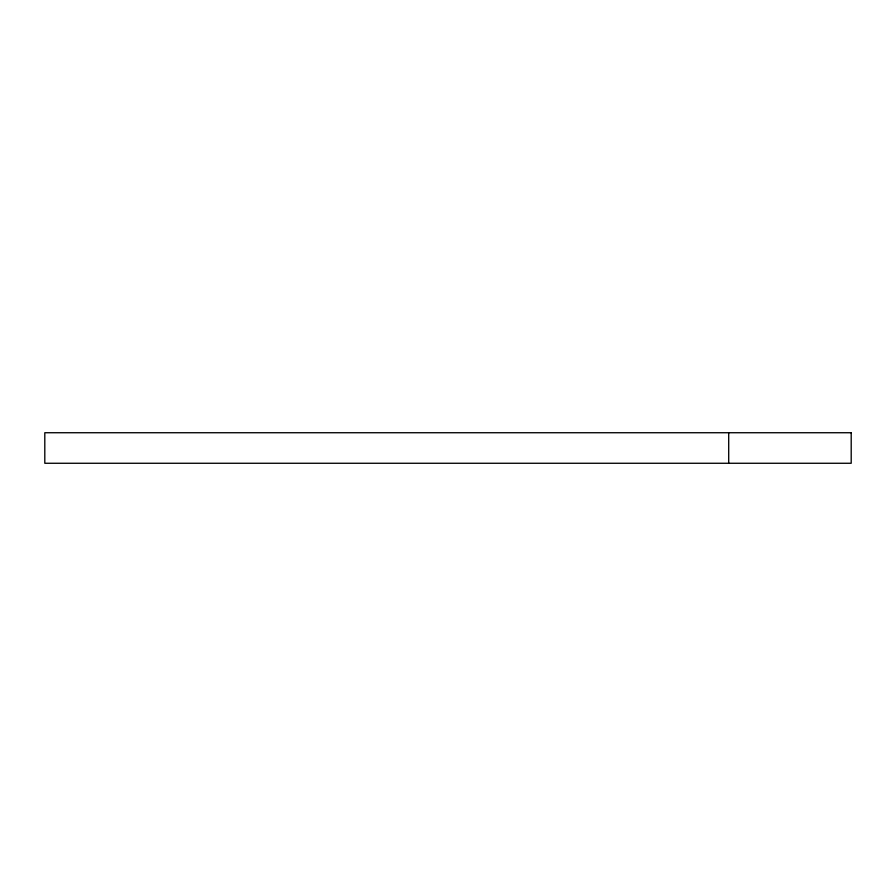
<?xml version="1.0" encoding="UTF-8"?>
<svg xmlns="http://www.w3.org/2000/svg" width="896" height="896" viewBox="0 0 896 896"><rect width="100%" height="100%" fill="white"/><g stroke="black" fill="none" stroke-linecap="round" stroke-linejoin="round"><path stroke-width="1.34" d="M728.706 432.734L728.706 463.266M851.2 432.734L44.8 432.734L44.8 463.266L851.2 463.266L851.2 432.734"/></g></svg>
